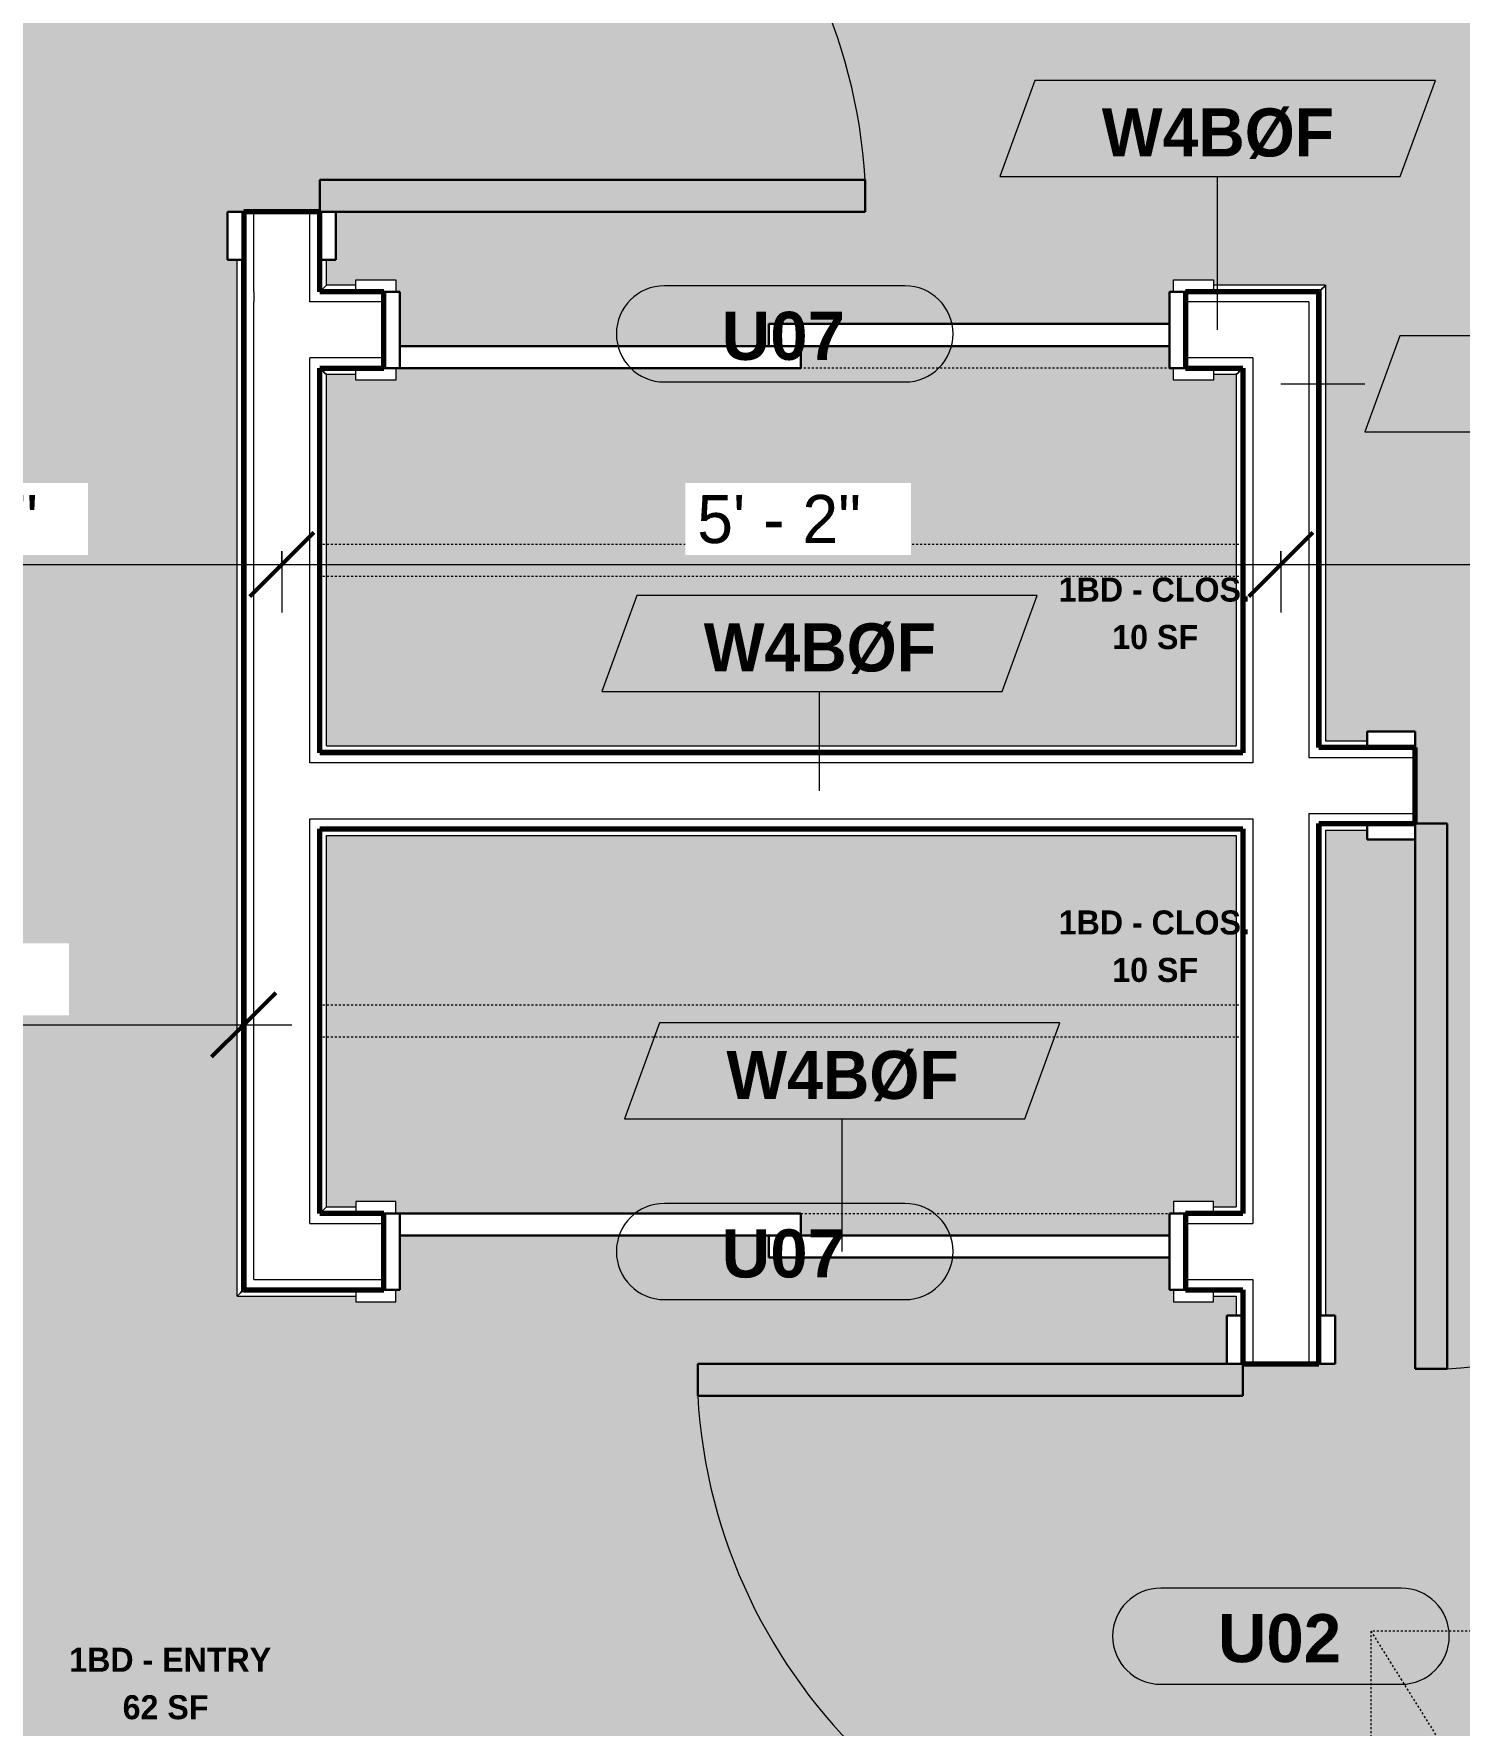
# Model space of a CAD drawing. Header units: inches. Extents: x 3011 to 5543, y -20 to 12119.
# Drawn here: x 4269.1 to 4358, y 10530.3 to 10635.8 of the extents above; entities that cross this region are included whole.
import ezdxf

# ---------------------------------------------------------------- set-up
doc = ezdxf.new("R2010")
doc.units = ezdxf.units.IN
doc.header["$MEASUREMENT"] = 0
doc.linetypes.add('Dash', pattern=[0.25, 0.125, -0.125])
for name, color, linetype, lineweight in [('A-ANNO-DIMS', 211, 'Continuous', 9), ('A-ANNO-DIMS-32', 211, 'Continuous', 9), ('A-AREA-IDEN', 2, 'Continuous', 9), ('A-DOOR', 31, 'Continuous', 18), ('A-DOOR-3', 31, 'Continuous', 9), ('A-DOOR-4', 31, 'Continuous', 30), ('A-DOOR-FRAM-3', 31, 'Continuous', 30), ('A-DOOR-IDEN', 31, 'Continuous', 9), ('A-GENM', 5, 'Continuous', 9), ('A-GENM-HDLN', 13, 'Dash', 9), ('A-WALL', 113, 'Continuous', 18), ('A-WALL-1', 113, 'Continuous', 70), ('A-WALL-IDEN', 211, 'Continuous', 9), ('Q-CASE', 31, 'Continuous', 9), ('Q-CASE-HDLN', 31, 'Dash', 9)]:
    doc.layers.add(name, color=color, linetype=linetype, lineweight=lineweight)
doc.layers.add('A-AREA-PATT-1', color=255, linetype='Continuous', lineweight=9, transparency=1)
doc.styles.add('Arial_B', font='arialbd.ttf', dxfattribs={"height": 3})
doc.styles.add('Century Gothic', font='ufonts.com_century-gothic.ttf', dxfattribs={"height": 3})
doc.styles.add('Century Gothic_B', font='GOTHICB.TTF', dxfattribs={"height": 3})
doc.styles.add('Century Gothic_B_1', font='GOTHICB.TTF', dxfattribs={"height": 1.5})
doc.dimstyles.new('OD_1__HACK', dxfattribs={"dimscale": 12, "dimtxt": 3.132505, "dimasz": 0.333333, "dimexe": 0.25, "dimexo": 0.166667, "dimgap": 0.041667, "dimtad": 1, "dimdec": 0, "dimzin": 3, "dimdsep": 46, "dimlunit": 4, "dimtxsty": 'Century Gothic', "dimblk1": 'OBLIQUE', "dimblk2": 'OBLIQUE', "dimsah": 1, "dimcen": 0.09, "dimdle": 0.25, "dimazin": 0, "dimtfac": 1, "dimtdec": 4, "dimtix": 1, "dimtmove": 0, "dimatfit": 3, "dimfxl": 1, "dimtvp": 1, "dimtfill": 1, "dimfrac": 2, "dimtolj": 1, "dimtzin": 0, "dimarcsym": 2})
doc.dimstyles.new('OD_1__HACK_2_1', dxfattribs={"dimscale": 12, "dimtxt": 3.132505, "dimasz": 0.333333, "dimexe": 0.25, "dimexo": 0.166667, "dimgap": 0.041667, "dimtad": 1, "dimdec": 0, "dimzin": 3, "dimdsep": 46, "dimlunit": 4, "dimtxsty": 'Century Gothic', "dimblk1": 'OBLIQUE', "dimblk2": 'OBLIQUE', "dimsah": 1, "dimcen": 0.09, "dimdle": 0.25, "dimazin": 0, "dimtfac": 1, "dimtdec": 4, "dimtix": 1, "dimtmove": 0, "dimatfit": 3, "dimfxl": 1, "dimtvp": 1, "dimtfill": 1, "dimfrac": 2, "dimtolj": 1, "dimtzin": 0, "dimarcsym": 2})

# ---------------------------------------------------------------- blocks, each defined once
blk = doc.blocks.new('Basic Wall _ INT - W4BØF - _5_8 GYP - 2X4 WOOD_BATT_ - 5_8 GYP_ - ___-2682874-1ST FLOOR - 1BD B - ADA TYPE B')
at = {"layer": 'A-WALL'}
for p, q in [((-3052.43, 10619.71), (-3052.43, 10621.71)), ((-3052.15, 10621.71), (-3052.15, 10619.71))]:
    blk.add_line(p, q, dxfattribs=at)
blk = doc.blocks.new('Basic Wall _ INT - W4BØF - _5_8 GYP - 2X4 WOOD_BATT_ - 5_8 GYP_ - ___-2682873-1ST FLOOR - 1BD B - ADA TYPE B')
at = {"layer": 'A-WALL'}
for p, q in [((-3047.15, 10619.84), (-3047.15, 10621.71)), ((-3046.86, 10620.13), (-3046.86, 10621.71))]:
    blk.add_line(p, q, dxfattribs=at)
at = {"layer": 'A-WALL', "flags": 128}
for points in [[(-3047.15, 10619.84), (-3047.15, 10619.84), (-3047.16, 10619.83), (-3047.17, 10619.82), (-3047.19, 10619.8), (-3047.21, 10619.78), (-3047.23, 10619.76)], [(-3046.86, 10620.13), (-3046.98, 10620.01), (-3047.07, 10619.92), (-3047.13, 10619.86), (-3047.15, 10619.84)]]:
    blk.add_lwpolyline(points, dxfattribs=at)
blk = doc.blocks.new('Basic Wall _ INT - W4BØF - _5_8 GYP - 2X4 WOOD_BATT_ - 5_8 GYP_ - ___-2682876-1ST FLOOR - 1BD B - ADA TYPE B')
at = {"layer": 'A-WALL'}
for p, q in [((-3052.43, 10557.05), (-3045.02, 10557.05)), ((-3052.15, 10557.34), (-3045.02, 10557.34)), ((-2991.52, 10557.34), (-2989.7, 10557.34)), ((-2991.52, 10557.05), (-2990.11, 10557.05))]:
    blk.add_line(p, q, dxfattribs=at)
at = {"layer": 'A-WALL', "flags": 128}
for points in [[(-3052.43, 10557.05), (-3052.31, 10557.17), (-3052.22, 10557.26), (-3052.17, 10557.32), (-3052.15, 10557.34)], [(-3052.15, 10557.34), (-3052.14, 10557.34), (-3052.13, 10557.35), (-3052.12, 10557.36), (-3052.1, 10557.38), (-3052.08, 10557.4), (-3052.06, 10557.42)]]:
    blk.add_lwpolyline(points, dxfattribs=at)
blk = doc.blocks.new('Basic Wall _ INT - W4BØF - _5_8 GYP - 2X4 WOOD_BATT_ - 5_8 GYP_ - ___-2682875-1ST FLOOR - 1BD B - ADA TYPE B')
at = {"layer": 'A-WALL'}
for p, q in [((-3045.02, 10562.34), (-3047.15, 10562.34)), ((-3046.86, 10562.63), (-3045.02, 10562.63)), ((-2991.52, 10562.63), (-2990.11, 10562.63)), ((-2989.7, 10562.34), (-2991.52, 10562.34))]:
    blk.add_line(p, q, dxfattribs=at)
at = {"layer": 'A-WALL', "flags": 128}
for points in [[(-3047.23, 10562.26), (-3047.21, 10562.28), (-3047.19, 10562.3), (-3047.17, 10562.32), (-3047.16, 10562.33), (-3047.15, 10562.34), (-3047.15, 10562.34)], [(-3047.15, 10562.34), (-3047.13, 10562.36), (-3047.07, 10562.42), (-3046.98, 10562.51), (-3046.86, 10562.63)]]:
    blk.add_lwpolyline(points, dxfattribs=at)
blk = doc.blocks.new('Basic Wall _ INT - W4BØF - _5_8 GYP - 2X4 WOOD_BATT_ - 5_8 GYP_ - ___-2682878-1ST FLOOR - 1BD B - ADA TYPE B')
at = {"layer": 'A-WALL'}
for p, q in [((-2989.82, 10614.84), (-2989.82, 10590.96)), ((-2990.11, 10614.55), (-2990.11, 10591.38)), ((-2989.82, 10586.21), (-2989.82, 10562.21)), ((-2990.11, 10585.8), (-2990.11, 10562.63)), ((-2990.11, 10557.05), (-2990.11, 10555.84)), ((-2989.82, 10557.46), (-2989.82, 10555.84))]:
    blk.add_line(p, q, dxfattribs=at)
at = {"layer": 'A-WALL', "flags": 128}
for points in [[(-2990.11, 10614.55), (-2989.99, 10614.67), (-2989.9, 10614.76), (-2989.84, 10614.82), (-2989.82, 10614.84)], [(-2989.82, 10614.84), (-2989.82, 10614.84), (-2989.81, 10614.85), (-2989.8, 10614.86), (-2989.78, 10614.88), (-2989.76, 10614.9), (-2989.74, 10614.92)]]:
    blk.add_lwpolyline(points, dxfattribs=at)
blk = doc.blocks.new('Basic Wall _ INT - W4BØF - _5_8 GYP - 2X4 WOOD_BATT_ - 5_8 GYP_ - ___-2682877-1ST FLOOR - 1BD B - ADA TYPE B')
at = {"layer": 'A-WALL'}
for p, q in [((-2984.82, 10591.29), (-2984.82, 10619.84)), ((-2984.54, 10620.13), (-2984.54, 10591.7)), ((-2984.82, 10555.84), (-2984.82, 10586.54)), ((-2984.54, 10586.13), (-2984.54, 10555.84))]:
    blk.add_line(p, q, dxfattribs=at)
at = {"layer": 'A-WALL', "flags": 128}
for points in [[(-2984.91, 10619.76), (-2984.88, 10619.78), (-2984.86, 10619.8), (-2984.85, 10619.82), (-2984.83, 10619.83), (-2984.83, 10619.84), (-2984.82, 10619.84)], [(-2984.82, 10619.84), (-2984.8, 10619.86), (-2984.75, 10619.92), (-2984.65, 10620.01), (-2984.54, 10620.13)]]:
    blk.add_lwpolyline(points, dxfattribs=at)
blk = doc.blocks.new('SWING - SINGLE - FLUSH - 2-10 x 6-8 - PRIVACY-3199407-1ST FLOOR - 1BD B - ADA TYPE B')
at = {"layer": 'A-DOOR-3'}
blk.add_arc((17, 2.37), 34.07, 93.3657, 180, dxfattribs=at)
at = {"layer": 'A-DOOR-4'}
for p, q in [((15, 2.37), (15, 36.38)), ((17, 36.38), (15, 36.38)), ((17, 2.37), (17, 36.38)), ((17, 2.37), (15, 2.37))]:
    blk.add_line(p, q, dxfattribs=at)
at = {"layer": 'A-DOOR-FRAM-3'}
for p, q in [((-17, 3.37), (-20, 3.37)), ((-20, 3.37), (-20, 2.37)), ((-17, 2.37), (-17, 3.37)), ((20, 3.37), (17, 3.37)), ((17, 3.37), (17, 2.37)), ((20, 2.37), (20, 3.37)), ((-20, 2.37), (-17, 2.37)), ((17, 2.37), (20, 2.37)), ((-17, -2.38), (-20, -2.38)), ((-20, -2.38), (-20, -3.38)), ((-17, -3.38), (-17, -2.38)), ((20, -2.38), (17, -2.38)), ((17, -2.38), (17, -3.38)), ((20, -3.38), (20, -2.38)), ((-20, -3.38), (-17, -3.38)), ((17, -3.38), (20, -3.38))]:
    blk.add_line(p, q, dxfattribs=at)
blk = doc.blocks.new('Basic Wall _ INT - W4BØF - _5_8 GYP - 2X4 WOOD_BATT_ - 5_8 GYP_ - ___-2682884-1ST FLOOR - 1BD B - ADA TYPE B')
at = {"layer": 'A-WALL'}
for p, q in [((-3052.43, 10557.05), (-3052.43, 10619.71)), ((-3052.15, 10619.71), (-3052.15, 10557.34))]:
    blk.add_line(p, q, dxfattribs=at)
at = {"layer": 'A-WALL', "flags": 128}
for points in [[(-3052.15, 10557.34), (-3052.17, 10557.32), (-3052.22, 10557.26), (-3052.31, 10557.17), (-3052.43, 10557.05)], [(-3052.06, 10557.42), (-3052.08, 10557.4), (-3052.1, 10557.38), (-3052.12, 10557.36), (-3052.13, 10557.35), (-3052.14, 10557.34), (-3052.15, 10557.34)]]:
    blk.add_lwpolyline(points, dxfattribs=at)
blk = doc.blocks.new('Basic Wall _ INT - W4BØF - _5_8 GYP - 2X4 WOOD_BATT_ - 5_8 GYP_ - ___-2682883-1ST FLOOR - 1BD B - ADA TYPE B')
at = {"layer": 'A-WALL'}
for p, q in [((-3047.15, 10590.96), (-3047.15, 10614.84)), ((-3046.86, 10591.38), (-3046.86, 10614.55)), ((-3047.15, 10562.34), (-3047.15, 10586.21)), ((-3046.86, 10562.63), (-3046.86, 10585.8))]:
    blk.add_line(p, q, dxfattribs=at)
at = {"layer": 'A-WALL', "flags": 128}
for points in [[(-3047.23, 10614.92), (-3047.21, 10614.9), (-3047.19, 10614.88), (-3047.17, 10614.86), (-3047.16, 10614.85), (-3047.15, 10614.84), (-3047.15, 10614.84)], [(-3047.15, 10614.84), (-3047.13, 10614.82), (-3047.07, 10614.76), (-3046.98, 10614.67), (-3046.86, 10614.55)], [(-3047.15, 10562.34), (-3047.15, 10562.34), (-3047.16, 10562.33), (-3047.17, 10562.32), (-3047.19, 10562.3), (-3047.21, 10562.28), (-3047.23, 10562.26)], [(-3046.86, 10562.63), (-3046.98, 10562.51), (-3047.07, 10562.42), (-3047.13, 10562.36), (-3047.15, 10562.34)]]:
    blk.add_lwpolyline(points, dxfattribs=at)
blk = doc.blocks.new('Basic Wall _ INT - W4BØF - _5_8 GYP - 2X4 WOOD_BATT_ - 5_8 GYP_ - ___-2682886-1ST FLOOR - 1BD B - ADA TYPE B')
at = {"layer": 'A-WALL'}
for p, q in [((-3047.15, 10614.84), (-3045.02, 10614.84)), ((-2991.52, 10614.84), (-2989.82, 10614.84)), ((-3045.02, 10614.55), (-3046.86, 10614.55)), ((-2990.11, 10614.55), (-2991.52, 10614.55))]:
    blk.add_line(p, q, dxfattribs=at)
at = {"layer": 'A-WALL', "flags": 128}
for points in [[(-3047.15, 10614.84), (-3047.15, 10614.84), (-3047.16, 10614.85), (-3047.17, 10614.86), (-3047.19, 10614.88), (-3047.21, 10614.9), (-3047.23, 10614.92)], [(-3046.86, 10614.55), (-3046.98, 10614.67), (-3047.07, 10614.76), (-3047.13, 10614.82), (-3047.15, 10614.84)], [(-2989.82, 10614.84), (-2989.84, 10614.82), (-2989.9, 10614.76), (-2989.99, 10614.67), (-2990.11, 10614.55)], [(-2989.74, 10614.92), (-2989.76, 10614.9), (-2989.78, 10614.88), (-2989.8, 10614.86), (-2989.81, 10614.85), (-2989.82, 10614.84), (-2989.82, 10614.84)]]:
    blk.add_lwpolyline(points, dxfattribs=at)
blk = doc.blocks.new('Basic Wall _ INT - W4BØF - _5_8 GYP - 2X4 WOOD_BATT_ - 5_8 GYP_ - ___-2682885-1ST FLOOR - 1BD B - ADA TYPE B')
at = {"layer": 'A-WALL'}
for p, q in [((-3045.02, 10619.84), (-3047.15, 10619.84)), ((-3045.02, 10620.13), (-3046.86, 10620.13)), ((-2984.54, 10620.13), (-2991.52, 10620.13)), ((-2984.82, 10619.84), (-2991.52, 10619.84))]:
    blk.add_line(p, q, dxfattribs=at)
at = {"layer": 'A-WALL', "flags": 128}
for points in [[(-3047.23, 10619.76), (-3047.21, 10619.78), (-3047.19, 10619.8), (-3047.17, 10619.82), (-3047.16, 10619.83), (-3047.15, 10619.84), (-3047.15, 10619.84)], [(-3047.15, 10619.84), (-3047.13, 10619.86), (-3047.07, 10619.92), (-3046.98, 10620.01), (-3046.86, 10620.13)], [(-2984.82, 10619.84), (-2984.83, 10619.84), (-2984.83, 10619.83), (-2984.85, 10619.82), (-2984.86, 10619.8), (-2984.88, 10619.78), (-2984.91, 10619.76)], [(-2984.54, 10620.13), (-2984.65, 10620.01), (-2984.75, 10619.92), (-2984.8, 10619.86), (-2984.82, 10619.84)]]:
    blk.add_lwpolyline(points, dxfattribs=at)
blk = doc.blocks.new('OD_CW_Closet - OD_CW_Closet-3239826-1ST FLOOR - 1BD B - ADA TYPE B')
at = {"layer": 'Q-CASE-HDLN'}
for p, q in [((58.31, 24), (0.74, 24)), ((0.74, 24), (0.74, 0)), ((58.31, 0), (58.31, 24)), ((0.74, 13), (58.31, 13)), ((0.74, 11), (58.31, 11)), ((0.74, 0), (58.31, 0))]:
    blk.add_line(p, q, dxfattribs=at)
blk = doc.blocks.new('Basic Wall _ INT - W4BØF - _5_8 GYP - 2X4 WOOD_BATT_ - 5_8 GYP_ - ___-2682888-1ST FLOOR - 1BD B - ADA TYPE B')
at = {"layer": 'A-WALL'}
for p, q in [((-2981.95, 10591.41), (-2984.95, 10591.41)), ((-2984.54, 10591.7), (-2981.95, 10591.7)), ((-2941.95, 10591.7), (-2920.57, 10591.7)), ((-2920.57, 10591.41), (-2941.95, 10591.41))]:
    blk.add_line(p, q, dxfattribs=at)
blk = doc.blocks.new('Basic Wall _ INT - W4BØF - _5_8 GYP - 2X4 WOOD_BATT_ - 5_8 GYP_ - ___-2682887-1ST FLOOR - 1BD B - ADA TYPE B')
at = {"layer": 'A-WALL'}
for p, q in [((-2984.95, 10586.41), (-2981.95, 10586.41)), ((-2984.54, 10586.13), (-2981.95, 10586.13)), ((-2941.95, 10586.41), (-2920.57, 10586.41)), ((-2941.95, 10586.13), (-2920.57, 10586.13))]:
    blk.add_line(p, q, dxfattribs=at)
blk = doc.blocks.new('SLIDING - FLUSH - 4-0 x 6-8-3203584-1ST FLOOR - 1BD B - ADA TYPE B')
at = {"layer": 'A-DOOR-3'}
for p, q in [((-24.25, 3), (-26.75, 3)), ((-26.75, 3), (-26.75, 2.25)), ((-26.75, 2.25), (-24.25, 2.25)), ((-24.25, 2.25), (-24.25, 3)), ((24.25, 3), (24.25, 2.25)), ((26.75, 3), (24.25, 3)), ((24.25, 2.25), (26.75, 2.25)), ((26.75, 2.25), (26.75, 3)), ((-24.25, -2.5), (-26.75, -2.5)), ((-26.75, -2.5), (-26.75, -3.25)), ((-24.25, -3.25), (-24.25, -2.5)), ((26.75, -2.5), (24.25, -2.5)), ((24.25, -2.5), (24.25, -3.25)), ((26.75, -3.25), (26.75, -2.5)), ((-26.75, -3.25), (-24.25, -3.25)), ((24.25, -3.25), (26.75, -3.25))]:
    blk.add_line(p, q, dxfattribs=at)
at = {"layer": 'A-DOOR-4'}
for p, q in [((1, 2.25), (-24, 2.25)), ((-24, 2.25), (-24, 0.87)), ((1, 0.87), (1, 2.25)), ((-24, 0.87), (1, 0.87)), ((24, 0.87), (-1, 0.87)), ((-1, 0.87), (-1, -0.5)), ((24, -0.5), (24, 0.87)), ((-1, -0.5), (24, -0.5))]:
    blk.add_line(p, q, dxfattribs=at)
at = {"layer": 'A-DOOR-FRAM-3'}
for p, q in [((-24, 2.25), (-25, 2.25)), ((-25, 2.25), (-25, -2.5)), ((-24, -2.5), (-24, 2.25)), ((25, 2.25), (24, 2.25)), ((24, 2.25), (24, -2.5)), ((25, -2.5), (25, 2.25)), ((-25, -2.5), (-24, -2.5)), ((24, -2.5), (25, -2.5))]:
    blk.add_line(p, q, dxfattribs=at)
blk = doc.blocks.new('Basic Wall _ INT - W4BØF - _5_8 GYP - 2X4 WOOD_BATT_ - 5_8 GYP_ - ___-2682890-1ST FLOOR - 1BD B - ADA TYPE B')
at = {"layer": 'A-WALL'}
for p, q in [((-3046.86, 10591.38), (-2990.11, 10591.38)), ((-2989.7, 10591.09), (-3047.27, 10591.09))]:
    blk.add_line(p, q, dxfattribs=at)
blk = doc.blocks.new('Basic Wall _ INT - W4BØF - _5_8 GYP - 2X4 WOOD_BATT_ - 5_8 GYP_ - ___-2682889-1ST FLOOR - 1BD B - ADA TYPE B')
at = {"layer": 'A-WALL'}
for p, q in [((-3047.27, 10586.09), (-2989.7, 10586.09)), ((-3046.86, 10585.8), (-2990.11, 10585.8))]:
    blk.add_line(p, q, dxfattribs=at)
blk = doc.blocks.new('SLIDING - FLUSH - 4-0 x 6-8-3203583-1ST FLOOR - 1BD B - ADA TYPE B')
at = {"layer": 'A-DOOR-3'}
for p, q in [((-26.75, 3.25), (-24.25, 3.25)), ((-26.75, 2.5), (-26.75, 3.25)), ((-24.25, 3.25), (-24.25, 2.5)), ((24.25, 3.25), (26.75, 3.25)), ((24.25, 2.5), (24.25, 3.25)), ((26.75, 3.25), (26.75, 2.5)), ((-24.25, 2.5), (-26.75, 2.5)), ((26.75, 2.5), (24.25, 2.5)), ((-26.75, -2.25), (-24.25, -2.25)), ((-26.75, -3), (-26.75, -2.25)), ((-24.25, -3), (-26.75, -3)), ((-24.25, -2.25), (-24.25, -3)), ((24.25, -2.25), (26.75, -2.25)), ((24.25, -3), (24.25, -2.25)), ((26.75, -3), (24.25, -3)), ((26.75, -2.25), (26.75, -3))]:
    blk.add_line(p, q, dxfattribs=at)
at = {"layer": 'A-DOOR-4'}
for p, q in [((-1, -0.88), (-1, 0.5)), ((-1, 0.5), (24, 0.5)), ((24, 0.5), (24, -0.88)), ((-24, -2.25), (-24, -0.88)), ((-24, -0.88), (1, -0.88)), ((24, -0.88), (-1, -0.88)), ((1, -0.88), (1, -2.25)), ((1, -2.25), (-24, -2.25))]:
    blk.add_line(p, q, dxfattribs=at)
at = {"layer": 'A-DOOR-FRAM-3'}
for p, q in [((-25, -2.25), (-25, 2.5)), ((-25, 2.5), (-24, 2.5)), ((-24, 2.5), (-24, -2.25)), ((24, 2.5), (25, 2.5)), ((24, -2.25), (24, 2.5)), ((25, 2.5), (25, -2.25)), ((-24, -2.25), (-25, -2.25)), ((25, -2.25), (24, -2.25))]:
    blk.add_line(p, q, dxfattribs=at)
blk = doc.blocks.new('ADA Clearances - 30_x48_-3054095-1ST FLOOR - 1BD B - ADA TYPE B')
at = {"layer": 'A-GENM-HDLN'}
for p, q in [((15, -24), (-15, 24)), ((-15, -24), (15, 24)), ((15, 24), (-15, 24)), ((-15, 24), (-15, -24)), ((15, -24), (15, 24)), ((-15, -24), (15, -24))]:
    blk.add_line(p, q, dxfattribs=at)
blk = doc.blocks.new('DIMBLOCK79-1ST FLOOR - 1BD B - ADA TYPE B')
at = {"layer": 'A-ANNO-DIMS-32', "lineweight": 50}
for p, q in [((4386.49, 10782.96), (4384.49, 10784.96)), ((4386.49, 10782.96), (4388.49, 10780.96)), ((4386.49, 10588.91), (4384.49, 10590.91)), ((4386.49, 10588.91), (4388.49, 10586.91))]:
    blk.add_line(p, q, dxfattribs=at)
at = {"layer": 'A-ANNO-DIMS-32'}
for p, q in [((4350.34, 10782.96), (4389.49, 10782.96)), ((4386.49, 10782.96), (4350.34, 10782.96)), ((4386.49, 10782.96), (4386.49, 10588.91)), ((4387.32, 10588.91), (4383.49, 10588.91)), ((4386.49, 10588.91), (4387.32, 10588.91))]:
    blk.add_line(p, q, dxfattribs=at)
at = {"layer": 'A-ANNO-DIMS-32', "color": 0, "insert": (4382.15, 10679.53), "char_height": 3, "width": 15.394, "attachment_point": 1, "rotation": 90, "line_spacing_factor": 0.984502, "style": 'Century Gothic', "bg_fill": 3, "box_fill_scale": 1.25, "bg_fill_color": 256, "bg_fill_true_color": 13158600, "bg_fill_transparency": 0}
blk.add_mtext('16\' - 2"', dxfattribs=at)
blk = doc.blocks.new('_Oblique')
at = {"color": 0, "linetype": 'ByBlock', "lineweight": -2}
blk.add_line((-0.5, -0.5), (0.5, 0.5), dxfattribs=at)
blk = doc.blocks.new('DIMBLOCK94-1ST FLOOR - 1BD B - ADA TYPE B')
at = {"layer": 'A-ANNO-DIMS-32'}
for p, q in [((4244.22, 10596.44), (4244.22, 10605.7)), ((4284.6, 10603.53), (4284.6, 10599.7)), ((4284.6, 10602.7), (4284.6, 10603.53)), ((4244.22, 10602.7), (4284.6, 10602.7)), ((4244.22, 10602.7), (4244.22, 10596.44))]:
    blk.add_line(p, q, dxfattribs=at)
at = {"layer": 'A-ANNO-DIMS-32', "lineweight": 50}
for p, q in [((4244.22, 10602.7), (4246.22, 10604.7)), ((4284.6, 10602.7), (4286.6, 10604.7)), ((4244.22, 10602.7), (4242.22, 10600.7)), ((4284.6, 10602.7), (4282.6, 10600.7))]:
    blk.add_line(p, q, dxfattribs=at)
at = {"layer": 'A-ANNO-DIMS-32', "color": 0, "insert": (4259.16, 10607.04), "char_height": 3, "width": 12.5897, "attachment_point": 1, "line_spacing_factor": 0.984502, "style": 'Century Gothic', "bg_fill": 3, "box_fill_scale": 1.25, "bg_fill_color": 256, "bg_fill_true_color": 13158600, "bg_fill_transparency": 0}
blk.add_mtext('3\' - 4"', dxfattribs=at)
blk = doc.blocks.new('DIMBLOCK95-1ST FLOOR - 1BD B - ADA TYPE B')
at = {"layer": 'A-ANNO-DIMS-32', "lineweight": 50}
for p, q in [((4284.6, 10602.7), (4286.6, 10604.7)), ((4346.92, 10602.7), (4348.92, 10604.7)), ((4284.6, 10602.7), (4282.6, 10600.7)), ((4346.92, 10602.7), (4344.92, 10600.7))]:
    blk.add_line(p, q, dxfattribs=at)
at = {"layer": 'A-ANNO-DIMS-32'}
for p, q in [((4284.6, 10603.53), (4284.6, 10599.7)), ((4284.6, 10602.7), (4284.6, 10603.53)), ((4346.92, 10603.53), (4346.92, 10599.7)), ((4346.92, 10602.7), (4346.92, 10603.53)), ((4284.6, 10602.7), (4346.92, 10602.7))]:
    blk.add_line(p, q, dxfattribs=at)
at = {"layer": 'A-ANNO-DIMS-32', "color": 0, "insert": (4310.51, 10607.04), "char_height": 3, "width": 12.5897, "attachment_point": 1, "line_spacing_factor": 0.984502, "style": 'Century Gothic', "bg_fill": 3, "box_fill_scale": 1.25, "bg_fill_color": 256, "bg_fill_true_color": 13158600, "bg_fill_transparency": 0}
blk.add_mtext('5\' - 2"', dxfattribs=at)
blk = doc.blocks.new('DIMBLOCK96-1ST FLOOR - 1BD B - ADA TYPE B')
at = {"layer": 'A-ANNO-DIMS-32'}
for p, q in [((4390.67, 10574.29), (4390.67, 10605.7)), ((4346.92, 10603.53), (4346.92, 10599.7)), ((4346.92, 10602.7), (4346.92, 10603.53)), ((4346.92, 10602.7), (4390.67, 10602.7)), ((4390.67, 10602.7), (4390.67, 10574.29))]:
    blk.add_line(p, q, dxfattribs=at)
at = {"layer": 'A-ANNO-DIMS-32', "lineweight": 50}
for p, q in [((4346.92, 10602.7), (4348.92, 10604.7)), ((4390.67, 10602.7), (4392.67, 10604.7)), ((4346.92, 10602.7), (4344.92, 10600.7)), ((4390.67, 10602.7), (4388.67, 10600.7))]:
    blk.add_line(p, q, dxfattribs=at)
at = {"layer": 'A-ANNO-DIMS-32', "color": 0, "insert": (4363.55, 10607.04), "char_height": 3, "width": 12.5897, "attachment_point": 1, "line_spacing_factor": 0.984502, "style": 'Century Gothic', "bg_fill": 3, "box_fill_scale": 1.25, "bg_fill_color": 256, "bg_fill_true_color": 13158600, "bg_fill_transparency": 0}
blk.add_mtext('3\' - 8"', dxfattribs=at)
blk = doc.blocks.new('Door Tag - Type Mark-2601225-1ST FLOOR - 1BD B - ADA TYPE B')
at = {"layer": 'A-DOOR-IDEN'}
for p, q in [((0.234375, 0.09375), (-0.234375, 0.09375)), ((-0.234375, -0.09375), (0.234375, -0.09375))]:
    blk.add_line(p, q, dxfattribs=at)
for centre, start, end in [((-0.234375, 0), 90, 270), ((0.234375, 0), 270, 90)]:
    blk.add_arc(centre, 0.09375, start, end, dxfattribs=at)
blk = doc.blocks.new('Wall Tag - ONE-2663183-1ST FLOOR - 1BD B - ADA TYPE B')
at = {"layer": 'A-WALL-IDEN'}
for p, q in [((-0.3561, 0.0937), (-0.4244, -0.0937)), ((0.4244, 0.0937), (-0.3561, 0.0937)), ((0.3561, -0.0937), (0.4244, 0.0937)), ((-0.4244, -0.0937), (0.3561, -0.0937))]:
    blk.add_line(p, q, dxfattribs=at)
blk = doc.blocks.new('DIMBLOCK103-1ST FLOOR - 1BD B - ADA TYPE B')
at = {"layer": 'A-ANNO-DIMS-32', "lineweight": 50}
for p, q in [((4244.22, 10573.98), (4246.22, 10575.98)), ((4282.22, 10573.98), (4284.22, 10575.98)), ((4244.22, 10573.98), (4242.22, 10571.98)), ((4282.22, 10573.98), (4280.22, 10571.98))]:
    blk.add_line(p, q, dxfattribs=at)
at = {"layer": 'A-ANNO-DIMS-32'}
for p, q in [((4244.22, 10574.81), (4244.22, 10570.98)), ((4244.22, 10573.98), (4244.22, 10574.81)), ((4282.22, 10574.81), (4282.22, 10570.98)), ((4282.22, 10573.98), (4282.22, 10574.81)), ((4241.22, 10573.98), (4285.22, 10573.98))]:
    blk.add_line(p, q, dxfattribs=at)
at = {"layer": 'A-ANNO-DIMS-32', "color": 0, "insert": (4257.98, 10578.32), "char_height": 3, "width": 12.5897, "attachment_point": 1, "line_spacing_factor": 0.984502, "style": 'Century Gothic', "bg_fill": 3, "box_fill_scale": 1.25, "bg_fill_color": 256, "bg_fill_true_color": 13158600, "bg_fill_transparency": 0}
blk.add_mtext('3\' - 2"', dxfattribs=at)

msp = doc.modelspace()

# ---------------------------------------------------------------- hatches: boundary and pattern name
at = {"layer": 'A-AREA-PATT-1'}
h = msp.add_hatch(color=256, dxfattribs=at)
h.paths.add_polyline_path([(4273.93, 10594.44), (4281.81, 10594.44), (4281.81, 10621.71), (4281.22, 10621.71), (4281.22, 10624.71), (4284.6, 10624.71), (4284.6, 10658.71), (4281.22, 10658.71), (4281.22, 10661.71), (4281.81, 10661.71), (4281.81, 10812.89), (4284.6, 10812.89), (4284.6, 10813.86), (4272.78, 10813.86), (4272.78, 10818.18), (4236.66, 10818.18), (4236.66, 10813.86), (4129.92, 10813.86), (4129.92, 10813.49), (4134.17, 10813.49), (4134.17, 10726.61), (4149.04, 10726.61), (4149.04, 10725.95), (4149.07, 10725.95), (4149.07, 10725.46), (4149.04, 10725.46), (4149.04, 10710.27), (4149.08, 10710.27), (4149.08, 10709.27), (4149.04, 10709.27), (4149.04, 10708.61), (4145.04, 10708.61), (4145.04, 10672.61), (4149.04, 10672.61), (4149.04, 10671.95), (4149.08, 10671.95), (4149.07, 10670.95), (4149.04, 10670.95), (4149.04, 10655.76), (4149.07, 10655.76), (4149.07, 10655.27), (4149.04, 10655.27), (4149.04, 10654.61), (4134.17, 10654.61), (4134.17, 10594.44), (4158.23, 10594.44), (4158.23, 10604.03), (4174.73, 10604.03), (4174.73, 10594.44), (4188.35, 10594.44), (4188.35, 10604.03), (4204.85, 10604.03), (4204.85, 10594.44), (4217.47, 10594.44), (4217.47, 10604.03), (4233.97, 10604.03), (4233.97, 10594.44), (4244.22, 10594.44)], flags=0)
h.paths.add_polyline_path([(4174.73, 10607.12), (4145.99, 10607.12), (4145.99, 10642.12), (4151.99, 10642.12), (4151.99, 10643.12), (4187.99, 10643.12), (4187.99, 10642.12), (4193.99, 10642.12), (4193.99, 10607.12), (4182.04, 10607.12)], flags=0)
h.paths.add_polyline_path([(4229.32, 10652.12), (4198.32, 10652.12), (4198.32, 10658.12), (4197.32, 10658.12), (4197.32, 10730.12), (4198.32, 10730.12), (4198.32, 10736.12), (4233.32, 10736.12), (4233.32, 10652.12)], flags=0)
h.paths.add_polyline_path([(4151.99, 10745.12), (4151.99, 10746.12), (4145.99, 10746.12), (4145.99, 10781.12), (4193.99, 10781.12), (4193.99, 10746.12), (4187.99, 10746.12), (4187.99, 10745.12)], flags=0)
h.paths.add_polyline_path([(4272.66, 10813.86), (4272.03, 10813.86), (4272.03, 10817.18), (4272.66, 10817.18), (4272.66, 10815.65)], flags=0)
h.paths.add_polyline_path([(4237.41, 10813.86), (4236.78, 10813.86), (4236.78, 10817.18), (4237.41, 10817.18)], flags=0)
h = msp.add_hatch(color=256, dxfattribs=at)
h.paths.add_polyline_path([(4365.81, 10588.91), (4389.29, 10588.92), (4389.29, 10592.29), (4392.29, 10592.29), (4392.29, 10591.7), (4413.67, 10591.7), (4413.67, 10813.49), (4417.92, 10813.49), (4417.92, 10813.86), (4348.34, 10813.86), (4348.34, 10812.89), (4351.13, 10812.89), (4351.13, 10780.1), (4347.27, 10780.1), (4347.27, 10779.51), (4344.27, 10779.51), (4344.27, 10782.89), (4314.27, 10782.89), (4314.27, 10779.51), (4311.27, 10779.51), (4311.27, 10780.1), (4307.97, 10780.1), (4307.97, 10779.51), (4304.97, 10779.51), (4304.97, 10782.89), (4288.97, 10782.89), (4288.97, 10779.51), (4287.39, 10779.51), (4287.39, 10661.71), (4287.97, 10661.71), (4287.97, 10658.71), (4284.6, 10658.71), (4284.6, 10624.71), (4287.97, 10624.71), (4287.97, 10621.71), (4287.39, 10621.71), (4287.39, 10620.13), (4289.22, 10620.13), (4289.22, 10620.46), (4291.72, 10620.46), (4291.72, 10619.71), (4291.97, 10619.71), (4291.97, 10617.34), (4314.97, 10617.34), (4314.97, 10617.71), (4339.97, 10617.71), (4339.97, 10619.71), (4340.22, 10619.71), (4340.22, 10620.46), (4342.72, 10620.46), (4342.72, 10620.13), (4349.71, 10620.13), (4349.71, 10591.7), (4352.29, 10591.7), (4352.29, 10592.29), (4355.29, 10592.29), (4355.29, 10588.91), (4356.63, 10588.91)], flags=0)
h.paths.add_polyline_path([(4412.92, 10657.94), (4394.92, 10657.94), (4394.92, 10675.94), (4412.92, 10675.94), (4412.92, 10659.99)], flags=0)
h.paths.add_polyline_path([(4394.92, 10677.87), (4333.42, 10677.87), (4333.42, 10755.87), (4413.42, 10755.87), (4413.42, 10677.87), (4403.52, 10677.87)], flags=0)
h.paths.add_polyline_path([(4412.92, 10759.87), (4394.92, 10759.87), (4394.92, 10777.87), (4412.92, 10777.87), (4412.92, 10771.11)], flags=0)
h = msp.add_hatch(color=256, dxfattribs=at)
h.paths.add_polyline_path([(4333.65, 10591.38), (4344.13, 10591.38), (4344.13, 10614.55), (4342.72, 10614.55), (4342.72, 10614.21), (4340.22, 10614.21), (4340.22, 10614.96), (4339.97, 10614.96), (4339.97, 10616.34), (4316.97, 10616.34), (4316.97, 10614.96), (4291.72, 10614.96), (4291.72, 10614.21), (4289.22, 10614.21), (4289.22, 10614.55), (4287.39, 10614.55), (4287.39, 10591.38), (4329.06, 10591.38)], flags=0)
h.paths.add_polyline_path([(4292.31, 10616.34), (4314.97, 10616.34), (4314.97, 10617.34), (4291.97, 10617.34), (4291.97, 10616.34)], flags=0)
h = msp.add_hatch(color=256, dxfattribs=at)
h.paths.add_polyline_path([(4304.82, 10476.16), (4303.07, 10476.16), (4303.07, 10512.16), (4304.82, 10512.16), (4304.82, 10477.55)], flags=0)
h.paths.add_polyline_path([(4269.76, 10472.29), (4304.19, 10472.29), (4304.19, 10474.23), (4304.82, 10474.23), (4304.82, 10476.16), (4310.31, 10476.16), (4310.31, 10491.44), (4313.09, 10491.44), (4313.09, 10493.81), (4342.72, 10493.81), (4342.72, 10496.6), (4344.13, 10496.6), (4344.13, 10515.84), (4343.54, 10515.84), (4343.54, 10518.84), (4346.92, 10518.84), (4346.92, 10552.84), (4343.54, 10552.84), (4343.54, 10555.84), (4344.13, 10555.84), (4344.13, 10557.05), (4342.72, 10557.05), (4342.72, 10556.71), (4340.22, 10556.71), (4340.22, 10557.46), (4339.97, 10557.46), (4339.97, 10559.46), (4314.97, 10559.46), (4314.97, 10559.84), (4291.97, 10559.84), (4291.97, 10557.46), (4291.72, 10557.46), (4291.72, 10556.71), (4289.22, 10556.71), (4289.22, 10557.05), (4281.81, 10557.05), (4281.81, 10594.44), (4244.22, 10594.44), (4244.22, 10476.16), (4245.41, 10476.16), (4246.62, 10477.93), (4246.62, 10476.16), (4268.82, 10476.16), (4268.82, 10474.23), (4269.44, 10474.23), (4269.44, 10472.29)], flags=0)
msp.add_hatch(color=256, dxfattribs=at).paths.add_polyline_path([(4356.24, 10488.13), (4408.88, 10488.13), (4408.88, 10488.16), (4413.67, 10488.16), (4413.67, 10496.15), (4406.57, 10496.15), (4405.6, 10496.28), (4404.7, 10496.65), (4403.93, 10497.25), (4403.34, 10498.02), (4402.97, 10498.92), (4402.84, 10499.88), (4402.84, 10501.27), (4399.82, 10500.92), (4398.82, 10499.73), (4397.82, 10499.16), (4396.82, 10498.89), (4395.81, 10498.72), (4394.82, 10498.63), (4392.83, 10498.8), (4390.82, 10499.34), (4388.82, 10500.07), (4386.82, 10501), (4384.82, 10502.39), (4383.82, 10503.39), (4383.32, 10504.26), (4382.82, 10505.63), (4382.82, 10506.63), (4383.32, 10508), (4383.82, 10508.87), (4384.82, 10509.87), (4386.82, 10511.26), (4388.82, 10512.19), (4390.82, 10512.92), (4392.83, 10513.46), (4394.82, 10513.63), (4395.81, 10513.54), (4396.82, 10513.37), (4397.82, 10513.1), (4398.82, 10512.53), (4399.82, 10511.34), (4402.84, 10510.99), (4402.84, 10512.38), (4402.97, 10513.34), (4403.34, 10514.24), (4403.93, 10515.01), (4404.7, 10515.61), (4405.6, 10515.98), (4406.57, 10516.11), (4413.67, 10516.11), (4413.67, 10523.66), (4390.67, 10523.66), (4390.67, 10583.66), (4413.67, 10583.66), (4413.67, 10586.13), (4392.29, 10586.13), (4392.29, 10585.54), (4389.29, 10585.54), (4389.29, 10588.91), (4355.29, 10588.91), (4355.29, 10585.54), (4352.29, 10585.54), (4352.29, 10586.13), (4349.71, 10586.13), (4349.71, 10555.84), (4350.29, 10555.84), (4350.29, 10552.84), (4346.92, 10552.84), (4346.92, 10518.84), (4350.29, 10518.84), (4350.29, 10515.84), (4349.71, 10515.84), (4349.71, 10488.13), (4355.29, 10488.13)], flags=0)
h = msp.add_hatch(color=256, dxfattribs=at)
h.paths.add_polyline_path([(4310.68, 10559.84), (4314.97, 10559.84), (4314.97, 10560.84), (4291.97, 10560.84), (4291.97, 10559.84), (4292.31, 10559.84)], flags=0)
h.paths.add_polyline_path([(4329.06, 10560.84), (4339.97, 10560.84), (4339.97, 10562.21), (4340.22, 10562.21), (4340.22, 10562.96), (4342.72, 10562.96), (4342.72, 10562.63), (4344.13, 10562.63), (4344.13, 10585.8), (4287.39, 10585.8), (4287.39, 10562.63), (4289.22, 10562.63), (4289.22, 10562.96), (4291.72, 10562.96), (4291.72, 10562.21), (4316.97, 10562.21), (4316.97, 10560.84)], flags=0)

# ---------------------------------------------------------------- linework, layer by layer
at = {"layer": 'A-WALL'}
for p, q in [((4282.85, 10619.71), (4282.85, 10624.71)), ((4286.35, 10619.09), (4286.35, 10624.71)), ((4282.85, 10619.71), (4282.85, 10619.09)), ((4282.85, 10558.09), (4282.85, 10619.09)), ((4290.97, 10619.09), (4286.35, 10619.09)), ((4348.67, 10619.09), (4340.97, 10619.09)), ((4348.67, 10619.09), (4348.67, 10590.66)), ((4286.35, 10590.34), (4286.35, 10615.59)), ((4290.97, 10615.59), (4286.35, 10615.59)), ((4345.17, 10615.59), (4340.97, 10615.59)), ((4345.17, 10615.59), (4345.17, 10590.34)), ((4345.17, 10590.34), (4286.35, 10590.34)), ((4348.67, 10590.66), (4355.29, 10590.66)), ((4348.67, 10587.16), (4348.67, 10552.84)), ((4348.67, 10587.16), (4355.29, 10587.16)), ((4286.35, 10561.59), (4286.35, 10586.84)), ((4286.35, 10586.84), (4345.17, 10586.84)), ((4345.17, 10586.84), (4345.17, 10561.59)), ((4286.35, 10561.59), (4290.97, 10561.59)), ((4340.97, 10561.59), (4345.17, 10561.59)), ((4282.85, 10558.09), (4290.97, 10558.09)), ((4340.97, 10558.09), (4345.17, 10558.09)), ((4345.17, 10558.09), (4345.17, 10552.84))]:
    msp.add_line(p, q, dxfattribs=at)
at = {"layer": 'A-WALL-1'}
for p, q in [((4282.22, 10624.71), (4282.22, 10619.71)), ((4286.97, 10624.71), (4282.22, 10624.71)), ((4286.97, 10619.71), (4286.97, 10624.71)), ((4282.22, 10619.71), (4282.22, 10557.46)), ((4290.97, 10619.71), (4286.97, 10619.71)), ((4290.97, 10614.96), (4290.97, 10619.71)), ((4349.29, 10619.71), (4340.97, 10619.71)), ((4340.97, 10619.71), (4340.97, 10614.96)), ((4349.29, 10591.29), (4349.29, 10619.71)), ((4286.97, 10590.96), (4286.97, 10614.96)), ((4286.97, 10614.96), (4290.97, 10614.96)), ((4340.97, 10614.96), (4344.54, 10614.96)), ((4344.54, 10614.96), (4344.54, 10590.96)), ((4344.54, 10590.96), (4286.97, 10590.96)), ((4355.29, 10591.29), (4349.29, 10591.29)), ((4355.29, 10586.54), (4355.29, 10591.29)), ((4286.97, 10562.21), (4286.97, 10586.21)), ((4286.97, 10586.21), (4344.54, 10586.21)), ((4344.54, 10586.21), (4344.54, 10562.21)), ((4349.29, 10552.84), (4349.29, 10586.54)), ((4349.29, 10586.54), (4355.29, 10586.54)), ((4290.97, 10562.21), (4286.97, 10562.21)), ((4290.97, 10557.46), (4290.97, 10562.21)), ((4344.54, 10562.21), (4340.97, 10562.21)), ((4340.97, 10562.21), (4340.97, 10557.46)), ((4282.22, 10557.46), (4290.97, 10557.46)), ((4340.97, 10557.46), (4344.54, 10557.46)), ((4344.54, 10557.46), (4344.54, 10552.84)), ((4344.54, 10552.84), (4349.29, 10552.84))]:
    msp.add_line(p, q, dxfattribs=at)
at = {"layer": 'A-WALL-IDEN'}
for p, q in [((4342.97, 10617.34), (4342.97, 10626.91)), ((4318.14, 10588.59), (4318.14, 10594.78)), ((4319.55, 10559.84), (4319.55, 10568.11))]:
    msp.add_line(p, q, dxfattribs=at)

# ---------------------------------------------------------------- block references
at = {"layer": 'A-DOOR'}
for p, rotation in [((4284.6, 10641.71), 270.0000000000024), ((4372.29, 10588.91), 180), ((4346.92, 10535.84), 89.99999999999994)]:
    msp.add_blockref('SWING - SINGLE - FLUSH - 2-10 x 6-8 - PRIVACY-3199407-1ST FLOOR - 1BD B - ADA TYPE B', p, dxfattribs=dict(at, rotation=rotation))
for name, p in [('SLIDING - FLUSH - 4-0 x 6-8-3203583-1ST FLOOR - 1BD B - ADA TYPE B', (4315.97, 10617.21)), ('SLIDING - FLUSH - 4-0 x 6-8-3203584-1ST FLOOR - 1BD B - ADA TYPE B', (4315.97, 10559.96))]:
    msp.add_blockref(name, p, dxfattribs=at)
at = {"layer": 'A-DOOR-IDEN', "xscale": 31.99999999999999, "yscale": 31.99999999999999, "zscale": 31.99999999999999}
for p in [(4315.97, 10617.09), (4315.97, 10559.84), (4346.92, 10535.84)]:
    msp.add_blockref('Door Tag - Type Mark-2601225-1ST FLOOR - 1BD B - ADA TYPE B', p, dxfattribs=at)
at = {"layer": 'A-GENM', "rotation": 180}
msp.add_blockref('ADA Clearances - 30_x48_-3054095-1ST FLOOR - 1BD B - ADA TYPE B', (4367.53, 10512.16), dxfattribs=at)
at = {"layer": 'A-WALL'}
for name in ['Basic Wall _ INT - W4BØF - _5_8 GYP - 2X4 WOOD_BATT_ - 5_8 GYP_ - ___-2682874-1ST FLOOR - 1BD B - ADA TYPE B', 'Basic Wall _ INT - W4BØF - _5_8 GYP - 2X4 WOOD_BATT_ - 5_8 GYP_ - ___-2682873-1ST FLOOR - 1BD B - ADA TYPE B', 'Basic Wall _ INT - W4BØF - _5_8 GYP - 2X4 WOOD_BATT_ - 5_8 GYP_ - ___-2682885-1ST FLOOR - 1BD B - ADA TYPE B', 'Basic Wall _ INT - W4BØF - _5_8 GYP - 2X4 WOOD_BATT_ - 5_8 GYP_ - ___-2682877-1ST FLOOR - 1BD B - ADA TYPE B', 'Basic Wall _ INT - W4BØF - _5_8 GYP - 2X4 WOOD_BATT_ - 5_8 GYP_ - ___-2682884-1ST FLOOR - 1BD B - ADA TYPE B', 'Basic Wall _ INT - W4BØF - _5_8 GYP - 2X4 WOOD_BATT_ - 5_8 GYP_ - ___-2682883-1ST FLOOR - 1BD B - ADA TYPE B', 'Basic Wall _ INT - W4BØF - _5_8 GYP - 2X4 WOOD_BATT_ - 5_8 GYP_ - ___-2682886-1ST FLOOR - 1BD B - ADA TYPE B', 'Basic Wall _ INT - W4BØF - _5_8 GYP - 2X4 WOOD_BATT_ - 5_8 GYP_ - ___-2682878-1ST FLOOR - 1BD B - ADA TYPE B', 'Basic Wall _ INT - W4BØF - _5_8 GYP - 2X4 WOOD_BATT_ - 5_8 GYP_ - ___-2682890-1ST FLOOR - 1BD B - ADA TYPE B', 'Basic Wall _ INT - W4BØF - _5_8 GYP - 2X4 WOOD_BATT_ - 5_8 GYP_ - ___-2682888-1ST FLOOR - 1BD B - ADA TYPE B', 'Basic Wall _ INT - W4BØF - _5_8 GYP - 2X4 WOOD_BATT_ - 5_8 GYP_ - ___-2682889-1ST FLOOR - 1BD B - ADA TYPE B', 'Basic Wall _ INT - W4BØF - _5_8 GYP - 2X4 WOOD_BATT_ - 5_8 GYP_ - ___-2682887-1ST FLOOR - 1BD B - ADA TYPE B', 'Basic Wall _ INT - W4BØF - _5_8 GYP - 2X4 WOOD_BATT_ - 5_8 GYP_ - ___-2682875-1ST FLOOR - 1BD B - ADA TYPE B', 'Basic Wall _ INT - W4BØF - _5_8 GYP - 2X4 WOOD_BATT_ - 5_8 GYP_ - ___-2682876-1ST FLOOR - 1BD B - ADA TYPE B']:
    msp.add_blockref(name, (7334.24, 0), dxfattribs=at)
at = {"layer": 'A-WALL-IDEN', "xscale": 31.99999999999999, "yscale": 31.99999999999999, "zscale": 31.99999999999999}
msp.add_blockref('Wall Tag - ONE-2663183-1ST FLOOR - 1BD B - ADA TYPE B', (4319.55, 10571.11), dxfattribs=at)
at = {"layer": 'Q-CASE', "rotation": 180}
for p in [(4345.28, 10614.96), (4345.28, 10586.21)]:
    msp.add_blockref('OD_CW_Closet - OD_CW_Closet-3239826-1ST FLOOR - 1BD B - ADA TYPE B', p, dxfattribs=at)

# ---------------------------------------------------------------- texts
at = {"layer": 'A-AREA-IDEN', "char_height": 1.5, "attachment_point": 1, "style": 'Century Gothic_B_1'}
for s, insert, width in [('10 SF', (4336.4, 10598.93), 5.757), ('10 SF', (4336.4, 10578.16), 5.757), ('1BD - ENTRY', (4271.34, 10535.12), 13.837), ('62 SF', (4274.67, 10532.16), 5.757)]:
    msp.add_mtext(s, dxfattribs=dict(at, insert=insert, width=width))
at = {"layer": 'A-DOOR-IDEN', "char_height": 3, "width": 9.393, "attachment_point": 1, "style": 'Arial_B'}
for s, insert in [('U07', (4312.04, 10618.47)), ('U07', (4312.04, 10561.22)), ('U02', (4342.99, 10537.22))]:
    msp.add_mtext(s, dxfattribs=dict(at, insert=insert))
at = {"layer": 'A-WALL-IDEN', "char_height": 3, "width": 17.372, "attachment_point": 1, "style": 'Century Gothic_B'}
for insert in [(4310.92, 10599.03), (4312.33, 10572.36)]:
    msp.add_mtext('W4BØF', dxfattribs=dict(at, insert=insert))

# ---------------------------------------------------------------- next in the draw order: dimensions: what is measured, and where the dimension line sits
at = {"layer": 'A-ANNO-DIMS'}
dim = msp.add_linear_dim(base=(4386.49, 10588.91), p1=(4348.34, 10782.96), p2=(4389.32, 10588.91), angle=90, dimstyle='OD_1__HACK_2_1', override={"dimpost": '<>', "dimfxl": 198.329856}, dxfattribs=at)
dim.commit()
dim.dimension.update_dxf_attribs({"geometry": 'DIMBLOCK79-1ST FLOOR - 1BD B - ADA TYPE B', "text_midpoint": (4384.42, 10685.94)})
for base, p1, p2, dimstyle, override, picture, middle in [((4284.6, 10602.7), (4244.22, 10594.44), (4284.6, 10605.53), 'OD_1__HACK_2_1', {"dimpost": '<>', "dimfxl": 41.869435}, 'DIMBLOCK94-1ST FLOOR - 1BD B - ADA TYPE B', (4264.41, 10604.77)), ((4282.22, 10573.98), (4244.22, 10576.81), (4282.22, 10576.81), 'OD_1__HACK', {"dimpost": '<>', "dimfxl": 38}, 'DIMBLOCK103-1ST FLOOR - 1BD B - ADA TYPE B', (4263.22, 10576.05))]:
    dim = msp.add_linear_dim(base=base, p1=p1, p2=p2, dimstyle=dimstyle, override=override, dxfattribs=at)
    dim.commit()
    dim.dimension.update_dxf_attribs({"geometry": picture, "text_midpoint": middle})

# ---------------------------------------------------------------- next in the draw order: linework, layer by layer
at = {"layer": 'A-WALL-IDEN'}
msp.add_line((4346.92, 10613.97), (4352.15, 10613.97), dxfattribs=at)

# ---------------------------------------------------------------- next in the draw order: block references
at = {"layer": 'A-WALL-IDEN', "xscale": 31.99999999999999, "yscale": 31.99999999999999, "zscale": 31.99999999999999}
for p in [(4342.97, 10629.91), (4365.73, 10613.97)]:
    msp.add_blockref('Wall Tag - ONE-2663183-1ST FLOOR - 1BD B - ADA TYPE B', p, dxfattribs=at)

# ---------------------------------------------------------------- next in the draw order: texts
at = {"layer": 'A-WALL-IDEN', "insert": (4335.75, 10631.16), "char_height": 3, "width": 17.372, "attachment_point": 1, "style": 'Century Gothic_B'}
msp.add_mtext('W4BØF', dxfattribs=at)

# ---------------------------------------------------------------- next in the draw order: dimensions: what is measured, and where the dimension line sits
at = {"layer": 'A-ANNO-DIMS'}
dim = msp.add_linear_dim(base=(4346.92, 10602.7), p1=(4284.6, 10605.53), p2=(4346.92, 10605.53), dimstyle='OD_1__HACK_2_1', override={"dimpost": '<>', "dimfxl": 62.321777}, dxfattribs=at)
dim.commit()
dim.dimension.update_dxf_attribs({"geometry": 'DIMBLOCK95-1ST FLOOR - 1BD B - ADA TYPE B', "text_midpoint": (4315.76, 10604.77)})

# ---------------------------------------------------------------- next in the draw order: block references
at = {"layer": 'A-WALL-IDEN', "xscale": 31.99999999999999, "yscale": 31.99999999999999, "zscale": 31.99999999999999}
msp.add_blockref('Wall Tag - ONE-2663183-1ST FLOOR - 1BD B - ADA TYPE B', (4318.14, 10597.78), dxfattribs=at)

# ---------------------------------------------------------------- next in the draw order: dimensions: what is measured, and where the dimension line sits
at = {"layer": 'A-ANNO-DIMS'}
dim = msp.add_linear_dim(base=(4390.67, 10602.7), p1=(4346.92, 10605.53), p2=(4390.67, 10572.29), dimstyle='OD_1__HACK_2_1', override={"dimpost": '<>', "dimfxl": 54.942907}, dxfattribs=at)
dim.commit()
dim.dimension.update_dxf_attribs({"geometry": 'DIMBLOCK96-1ST FLOOR - 1BD B - ADA TYPE B', "text_midpoint": (4368.79, 10604.77)})

# ---------------------------------------------------------------- next in the draw order: texts
at = {"layer": 'A-AREA-IDEN', "char_height": 1.5, "width": 13.837, "attachment_point": 1, "style": 'Century Gothic_B_1'}
for insert in [(4333.06, 10601.89), (4333.06, 10581.12)]:
    msp.add_mtext('1BD - CLOS.', dxfattribs=dict(at, insert=insert))

doc.saveas('drawing.dxf')
